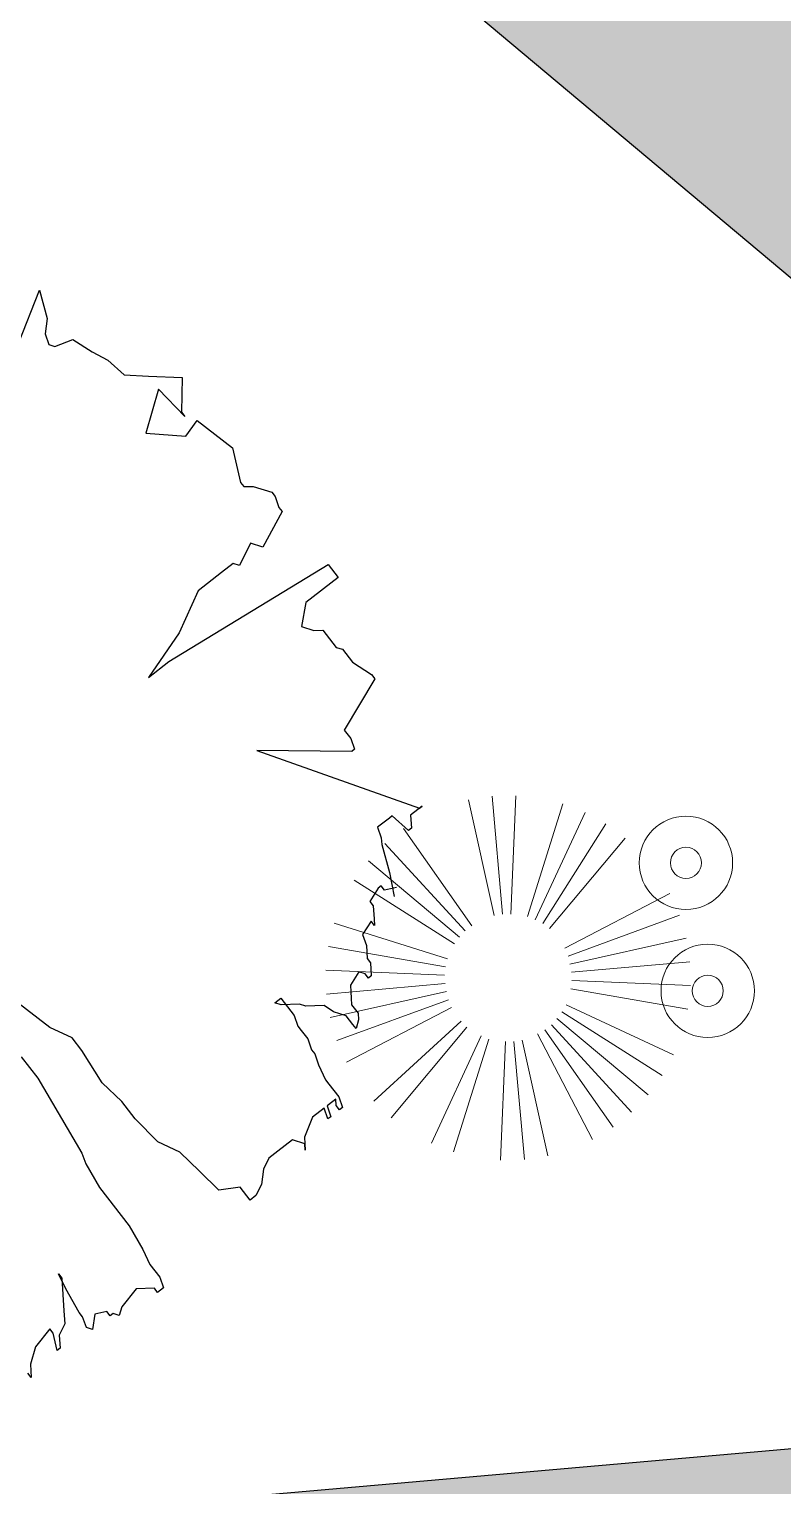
# Model space of a CAD drawing. Header units: millimetres. Extents: x 111 to 1506, y 14 to 566.
# Drawn here: x 238.344 to 239.555, y 198.994 to 201.333 of the extents above; entities that cross this region are included whole.
import ezdxf

# ---------------------------------------------------------------- set-up
doc = ezdxf.new("R2010")
doc.units = ezdxf.units.MM
for name, color, linetype, lineweight in [('Car', 222, 'Continuous', 13), ('G', 254, 'Continuous', 5), ('PALMERAS114', 114, 'Continuous', 5)]:
    doc.layers.add(name, color=color, linetype=linetype, lineweight=lineweight)
doc.layers.add('fer', color=8, linetype='Continuous')
doc.styles.add('ATTR', font='romans.shx', dxfattribs={"width": 0.8, "height": 2.52})

# ---------------------------------------------------------------- blocks, each defined once
blk = doc.blocks.new('tr')
at = {"layer": 'fer', "color": 97}
for p, q in [((1378.7648, 206.7174), (1378.7707, 206.7347)), ((1378.7648, 206.7174), (1378.7707, 206.7347)), ((1378.7648, 206.6914), (1378.7648, 206.7174)), ((1378.7648, 206.6914), (1378.7648, 206.7174)), ((1378.7707, 206.7347), (1378.7827, 206.7347)), ((1378.7707, 206.7347), (1378.7707, 206.7347)), ((1378.7707, 206.7347), (1378.7827, 206.7347)), ((1378.7707, 206.7347), (1378.7707, 206.7347)), ((1378.7827, 206.7347), (1378.7827, 206.7261)), ((1378.7827, 206.7347), (1378.7827, 206.7261)), ((1378.7827, 206.7261), (1378.8065, 206.7087)), ((1378.7827, 206.7261), (1378.7827, 206.7261)), ((1378.7827, 206.7261), (1378.8065, 206.7087)), ((1378.7827, 206.7261), (1378.7827, 206.7261)), ((1378.8065, 206.7087), (1378.8422, 206.7174)), ((1378.8065, 206.7087), (1378.8422, 206.7174)), ((1378.8422, 206.7174), (1378.8541, 206.7261)), ((1378.8422, 206.7174), (1378.8541, 206.7261)), ((1378.8541, 206.7261), (1378.86, 206.7174)), ((1378.8541, 206.7261), (1378.8541, 206.7261)), ((1378.8541, 206.7261), (1378.86, 206.7174)), ((1378.8541, 206.7261), (1378.8541, 206.7261)), ((1378.86, 206.7174), (1378.866, 206.7174)), ((1378.86, 206.7174), (1378.866, 206.7174)), ((1378.866, 206.7174), (1378.866, 206.7087)), ((1378.866, 206.7174), (1378.866, 206.7087)), ((1378.8838, 206.7001), (1378.9017, 206.7174)), ((1378.8838, 206.7001), (1378.9017, 206.7174)), ((1378.9017, 206.7174), (1378.9076, 206.7087)), ((1378.9017, 206.7174), (1378.9076, 206.7087)), ((1379.0147, 206.7001), (1379.0266, 206.7174)), ((1379.0147, 206.7001), (1379.0266, 206.7174)), ((1379.0266, 206.7174), (1379.0266, 206.7087)), ((1379.0266, 206.7174), (1379.0266, 206.7087)), ((1378.4434, 206.6827), (1378.4494, 206.6914)), ((1378.4434, 206.6827), (1378.4494, 206.6914)), ((1378.4553, 206.7001), (1378.4494, 206.6914)), ((1378.4494, 206.6914), (1378.4553, 206.7001)), ((1378.4553, 206.7001), (1378.4494, 206.6914)), ((1378.4494, 206.6914), (1378.4553, 206.7001)), ((1378.4494, 206.6914), (1378.4613, 206.6741)), ((1378.4494, 206.6914), (1378.4613, 206.6741)), ((1378.5268, 206.6827), (1378.5446, 206.7001)), ((1378.5268, 206.6827), (1378.5446, 206.7001)), ((1378.5446, 206.7001), (1378.5625, 206.7087)), ((1378.5446, 206.7001), (1378.5625, 206.7087)), ((1378.5446, 206.7001), (1378.5446, 206.7001)), ((1378.5446, 206.7001), (1378.5446, 206.7001)), ((1378.5625, 206.7087), (1378.5744, 206.7087)), ((1378.5625, 206.7087), (1378.5625, 206.7087)), ((1378.5625, 206.7087), (1378.5744, 206.7087)), ((1378.5625, 206.7087), (1378.5625, 206.7087)), ((1378.5744, 206.7087), (1378.5744, 206.6827)), ((1378.5744, 206.7087), (1378.5744, 206.7087)), ((1378.5744, 206.7087), (1378.5744, 206.6827)), ((1378.5744, 206.7087), (1378.5744, 206.7087)), ((1378.7588, 206.6654), (1378.7648, 206.6914)), ((1378.7588, 206.6654), (1378.7648, 206.6914)), ((1378.866, 206.7087), (1378.8838, 206.7001)), ((1378.866, 206.7087), (1378.8838, 206.7001)), ((1378.9076, 206.7087), (1378.9017, 206.6914)), ((1378.9076, 206.7087), (1378.9017, 206.6914)), ((1378.9017, 206.6914), (1378.9017, 206.6827)), ((1378.9017, 206.6914), (1378.9017, 206.6827)), ((1378.9314, 206.6827), (1378.9493, 206.6914)), ((1378.9314, 206.6827), (1378.9493, 206.6914)), ((1378.9493, 206.6914), (1378.9612, 206.7087)), ((1378.9493, 206.6914), (1378.9612, 206.7087)), ((1378.9671, 206.7087), (1378.9552, 206.6827)), ((1378.9671, 206.7087), (1378.9552, 206.6827)), ((1378.9612, 206.7087), (1378.9671, 206.7087)), ((1378.9612, 206.7087), (1378.9671, 206.7087)), ((1378.9909, 206.6827), (1379.0147, 206.7001)), ((1378.9909, 206.6827), (1379.0147, 206.7001)), ((1378.3601, 206.6654), (1378.3661, 206.6827)), ((1378.3601, 206.6654), (1378.3661, 206.6827)), ((1378.3661, 206.6827), (1378.372, 206.6827)), ((1378.3661, 206.6827), (1378.372, 206.6827)), ((1378.372, 206.6741), (1378.3661, 206.6654)), ((1378.372, 206.6741), (1378.3661, 206.6654)), ((1378.372, 206.6827), (1378.372, 206.6741)), ((1378.372, 206.6827), (1378.372, 206.6741)), ((1378.3839, 206.6654), (1378.3899, 206.6827)), ((1378.3839, 206.6654), (1378.3899, 206.6827)), ((1378.3958, 206.6827), (1378.3899, 206.6654)), ((1378.3899, 206.6827), (1378.3958, 206.6827)), ((1378.3958, 206.6827), (1378.3899, 206.6654)), ((1378.3899, 206.6827), (1378.3958, 206.6827)), ((1378.4137, 206.6654), (1378.4434, 206.6827)), ((1378.4137, 206.6654), (1378.4434, 206.6827)), ((1378.4613, 206.6741), (1378.491, 206.6741)), ((1378.4613, 206.6741), (1378.491, 206.6741)), ((1378.491, 206.6741), (1378.5089, 206.6741)), ((1378.491, 206.6741), (1378.5089, 206.6741)), ((1378.5089, 206.6741), (1378.5268, 206.6827)), ((1378.5089, 206.6741), (1378.5268, 206.6827)), ((1378.5744, 206.6827), (1378.6041, 206.6654)), ((1378.5744, 206.6827), (1378.6041, 206.6654)), ((1378.9017, 206.6827), (1378.8957, 206.6394)), ((1378.9017, 206.6827), (1378.8957, 206.6394)), ((1378.9195, 206.6654), (1378.9314, 206.6827)), ((1378.9195, 206.6654), (1378.9314, 206.6827)), ((1378.9552, 206.6741), (1378.9909, 206.6827)), ((1378.9552, 206.6827), (1378.9552, 206.6741)), ((1378.9552, 206.6741), (1378.9909, 206.6827)), ((1378.9552, 206.6827), (1378.9552, 206.6741)), ((1378.3601, 206.6394), (1378.3601, 206.6654)), ((1378.3601, 206.6394), (1378.3601, 206.6654)), ((1378.3661, 206.6654), (1378.372, 206.6654)), ((1378.3661, 206.6654), (1378.372, 206.6654)), ((1378.372, 206.6654), (1378.3839, 206.6654)), ((1378.372, 206.6654), (1378.3839, 206.6654)), ((1378.3899, 206.6654), (1378.4137, 206.6654)), ((1378.3899, 206.6654), (1378.4137, 206.6654)), ((1378.6041, 206.6654), (1378.6101, 206.6221)), ((1378.6041, 206.6654), (1378.6101, 206.6221)), ((1378.7529, 206.6221), (1378.7588, 206.6654)), ((1378.7529, 206.6221), (1378.7588, 206.6654)), ((1378.8898, 206.6221), (1378.9195, 206.6654)), ((1378.8898, 206.6221), (1378.9195, 206.6654)), ((1378.3542, 206.6047), (1378.3601, 206.6307)), ((1378.3542, 206.6047), (1378.3601, 206.6307)), ((1378.3601, 206.6307), (1378.3601, 206.6394)), ((1378.3601, 206.6307), (1378.3601, 206.6394)), ((1378.6101, 206.6221), (1378.616, 206.5788)), ((1378.6101, 206.6221), (1378.616, 206.5788)), ((1378.7529, 206.5441), (1378.7529, 206.6221)), ((1378.7529, 206.5441), (1378.7529, 206.6221)), ((1378.8957, 206.6394), (1378.8898, 206.6134)), ((1378.8957, 206.6394), (1378.8898, 206.6134)), ((1378.8898, 206.6134), (1378.8898, 206.6221)), ((1378.8898, 206.6134), (1378.8898, 206.6221)), ((1378.259, 206.5874), (1378.2709, 206.5961)), ((1378.259, 206.5874), (1378.2709, 206.5961)), ((1378.2709, 206.5961), (1378.2709, 206.5874)), ((1378.2709, 206.5961), (1378.2709, 206.5874)), ((1378.3482, 206.5874), (1378.3542, 206.6047)), ((1378.3482, 206.5874), (1378.3542, 206.6047)), ((1378.253, 206.5788), (1378.259, 206.5874)), ((1378.253, 206.5788), (1378.259, 206.5874)), ((1378.253, 206.5614), (1378.253, 206.5788)), ((1378.253, 206.5614), (1378.253, 206.5788)), ((1378.259, 206.5874), (1378.259, 206.5874)), ((1378.259, 206.5874), (1378.259, 206.5874)), ((1378.2709, 206.5874), (1378.2709, 206.5788)), ((1378.2709, 206.5874), (1378.2709, 206.5788)), ((1378.2709, 206.5788), (1378.2709, 206.5701)), ((1378.2709, 206.5788), (1378.2709, 206.5788)), ((1378.2709, 206.5788), (1378.2709, 206.5701)), ((1378.2709, 206.5788), (1378.2709, 206.5788)), ((1378.3423, 206.5614), (1378.3482, 206.5788)), ((1378.3423, 206.5614), (1378.3482, 206.5788)), ((1378.3482, 206.5788), (1378.3482, 206.5874)), ((1378.3482, 206.5788), (1378.3482, 206.5874)), ((1378.616, 206.5788), (1378.6339, 206.5441)), ((1378.616, 206.5788), (1378.6339, 206.5441)), ((1378.2411, 206.5441), (1378.2471, 206.5528)), ((1378.2411, 206.5441), (1378.2471, 206.5528)), ((1378.2471, 206.5528), (1378.253, 206.5614)), ((1378.2471, 206.5528), (1378.253, 206.5614)), ((1378.2709, 206.5701), (1378.2828, 206.5528)), ((1378.2709, 206.5701), (1378.2828, 206.5528)), ((1378.2828, 206.5528), (1378.2887, 206.5354)), ((1378.2828, 206.5528), (1378.2887, 206.5354)), ((1378.3423, 206.5441), (1378.3423, 206.5614)), ((1378.3423, 206.5441), (1378.3423, 206.5614)), ((1378.1875, 206.5268), (1378.1935, 206.5354)), ((1378.1875, 206.5268), (1378.1935, 206.5354)), ((1378.1875, 206.5181), (1378.1875, 206.5268)), ((1378.1875, 206.5181), (1378.1875, 206.5268)), ((1378.1935, 206.5354), (1378.1994, 206.5441)), ((1378.1935, 206.5354), (1378.1994, 206.5441)), ((1378.1994, 206.5441), (1378.2054, 206.5441)), ((1378.1994, 206.5441), (1378.2054, 206.5441)), ((1378.2054, 206.5441), (1378.2054, 206.5354)), ((1378.2054, 206.5441), (1378.2054, 206.5441)), ((1378.2054, 206.5441), (1378.2054, 206.5354)), ((1378.2054, 206.5441), (1378.2054, 206.5441)), ((1378.2054, 206.5354), (1378.2113, 206.5268)), ((1378.2054, 206.5354), (1378.2054, 206.5354)), ((1378.2054, 206.5354), (1378.2113, 206.5268)), ((1378.2054, 206.5354), (1378.2054, 206.5354)), ((1378.2113, 206.5268), (1378.2351, 206.5354)), ((1378.2113, 206.5268), (1378.2351, 206.5354)), ((1378.2351, 206.5354), (1378.2411, 206.5441)), ((1378.2351, 206.5354), (1378.2411, 206.5441)), ((1378.2351, 206.5354), (1378.2351, 206.5354)), ((1378.2351, 206.5354), (1378.2351, 206.5354)), ((1378.2887, 206.5354), (1378.3006, 206.5268)), ((1378.2887, 206.5354), (1378.3006, 206.5268)), ((1378.3006, 206.5268), (1378.3125, 206.5181)), ((1378.3006, 206.5268), (1378.3125, 206.5181)), ((1378.3363, 206.5181), (1378.3423, 206.5354)), ((1378.3363, 206.5181), (1378.3423, 206.5354)), ((1378.3423, 206.5441), (1378.3423, 206.5441)), ((1378.3423, 206.5354), (1378.3423, 206.5441)), ((1378.3423, 206.5441), (1378.3423, 206.5441)), ((1378.3423, 206.5354), (1378.3423, 206.5441)), ((1378.6339, 206.5441), (1378.6398, 206.4921)), ((1378.6339, 206.5441), (1378.6398, 206.4921)), ((1378.7469, 206.5008), (1378.7529, 206.5441)), ((1378.7469, 206.5008), (1378.7529, 206.5441)), ((1378.1756, 206.5008), (1378.1875, 206.5181)), ((1378.1756, 206.5008), (1378.1875, 206.5181)), ((1378.3125, 206.5181), (1378.3185, 206.5094)), ((1378.3125, 206.5181), (1378.3185, 206.5094)), ((1378.3185, 206.5094), (1378.3423, 206.4921)), ((1378.3185, 206.5094), (1378.3423, 206.4921)), ((1378.3363, 206.4834), (1378.3363, 206.5181)), ((1378.3363, 206.4834), (1378.3363, 206.5181)), ((1378.1399, 206.4748), (1378.1459, 206.4834)), ((1378.1399, 206.4748), (1378.1459, 206.4834)), ((1378.1459, 206.4748), (1378.1697, 206.4834)), ((1378.1459, 206.4834), (1378.1459, 206.4748)), ((1378.1459, 206.4748), (1378.1697, 206.4834)), ((1378.1459, 206.4834), (1378.1459, 206.4748)), ((1378.1697, 206.4834), (1378.1756, 206.5008)), ((1378.1697, 206.4834), (1378.1756, 206.5008)), ((1378.3363, 206.4834), (1378.3363, 206.4834)), ((1378.3482, 206.4834), (1378.3363, 206.4834)), ((1378.3363, 206.4834), (1378.3363, 206.4834)), ((1378.3482, 206.4834), (1378.3363, 206.4834)), ((1378.3423, 206.4921), (1378.3482, 206.4834)), ((1378.3423, 206.4921), (1378.3482, 206.4834)), ((1378.6398, 206.4921), (1378.6398, 206.4574)), ((1378.6398, 206.4921), (1378.6398, 206.4574)), ((1378.7231, 206.3448), (1378.741, 206.4834)), ((1378.7231, 206.3448), (1378.741, 206.4834)), ((1378.741, 206.4834), (1378.7469, 206.5008)), ((1378.741, 206.4834), (1378.7469, 206.5008)), ((1378.0745, 206.4314), (1378.0923, 206.4661)), ((1378.0745, 206.4314), (1378.0923, 206.4661)), ((1378.0804, 206.4574), (1378.0983, 206.4488)), ((1378.0804, 206.4574), (1378.0983, 206.4488)), ((1378.128, 206.4574), (1378.1399, 206.4748)), ((1378.128, 206.4574), (1378.1399, 206.4748)), ((1378.128, 206.4574), (1378.128, 206.4574)), ((1378.128, 206.4574), (1378.128, 206.4574)), ((1378.128, 206.4574), (1378.128, 206.4574)), ((1378.128, 206.4488), (1378.128, 206.4574)), ((1378.128, 206.4574), (1378.128, 206.4574)), ((1378.128, 206.4574), (1378.128, 206.4574)), ((1378.128, 206.4574), (1378.128, 206.4574)), ((1378.128, 206.4488), (1378.128, 206.4574)), ((1378.1399, 206.4748), (1378.1399, 206.4748)), ((1378.1399, 206.4748), (1378.1399, 206.4748)), ((1378.6398, 206.4574), (1378.6458, 206.4141)), ((1378.6398, 206.4574), (1378.6458, 206.4141)), ((1378.0983, 206.4488), (1378.0983, 206.4401)), ((1378.0983, 206.4488), (1378.0983, 206.4488)), ((1378.0983, 206.4488), (1378.0983, 206.4401)), ((1378.0983, 206.4488), (1378.0983, 206.4488)), ((1378.0983, 206.4401), (1378.1042, 206.4401)), ((1378.0983, 206.4401), (1378.0983, 206.4401)), ((1378.0983, 206.4401), (1378.1042, 206.4401)), ((1378.0983, 206.4401), (1378.0983, 206.4401)), ((1378.1042, 206.4401), (1378.128, 206.4488)), ((1378.1042, 206.4401), (1378.128, 206.4488)), ((1378.0566, 206.3881), (1378.0745, 206.4314)), ((1378.0566, 206.3881), (1378.0745, 206.4314)), ((1378.6458, 206.4141), (1378.6398, 206.3534)), ((1378.6458, 206.4141), (1378.6398, 206.3534)), ((1377.9912, 206.3794), (1378.0031, 206.3968)), ((1377.9912, 206.3794), (1378.0031, 206.3968)), ((1378.0031, 206.3968), (1378.009, 206.3968)), ((1378.0031, 206.3968), (1378.009, 206.3968)), ((1378.009, 206.3968), (1378.015, 206.3621)), ((1378.009, 206.3968), (1378.015, 206.3621)), ((1378.0507, 206.3794), (1378.0566, 206.3881)), ((1378.0507, 206.3794), (1378.0566, 206.3881)), ((1378.0566, 206.3881), (1378.0566, 206.3881)), ((1378.0566, 206.3881), (1378.0566, 206.3881)), ((1377.9674, 206.3794), (1377.9912, 206.3794)), ((1377.9733, 206.3794), (1377.9674, 206.3794)), ((1377.9674, 206.3794), (1377.9912, 206.3794)), ((1377.9733, 206.3794), (1377.9674, 206.3794)), ((1378.1221, 206.1455), (1377.9733, 206.3794)), ((1378.1221, 206.1455), (1377.9733, 206.3794)), ((1378.015, 206.3621), (1378.0209, 206.3621)), ((1378.015, 206.3621), (1378.0209, 206.3621)), ((1378.0209, 206.3621), (1378.0447, 206.3621)), ((1378.0209, 206.3621), (1378.0447, 206.3621)), ((1378.0447, 206.3621), (1378.0507, 206.3794)), ((1378.0447, 206.3621), (1378.0507, 206.3794)), ((1378.6398, 206.3534), (1378.6398, 206.3274)), ((1378.6398, 206.3534), (1378.6398, 206.3274)), ((1378.7231, 206.3014), (1378.7231, 206.3448)), ((1378.7231, 206.3014), (1378.7231, 206.3448)), ((1378.6398, 206.3274), (1378.6577, 206.2928)), ((1378.6398, 206.3274), (1378.6577, 206.2928)), ((1378.6577, 206.2928), (1378.6755, 206.2235)), ((1378.6577, 206.2928), (1378.6755, 206.2235)), ((1377.9912, 206.2235), (1377.9971, 206.2408)), ((1377.9912, 206.2235), (1377.9971, 206.2408)), ((1377.9912, 206.2061), (1377.9912, 206.2235)), ((1377.9912, 206.2061), (1377.9912, 206.2235)), ((1377.9971, 206.2408), (1378.0031, 206.2408)), ((1377.9971, 206.2408), (1378.0031, 206.2408)), ((1378.0031, 206.2408), (1378.1221, 206.1455)), ((1378.0031, 206.2408), (1378.1221, 206.1455)), ((1377.9019, 206.1715), (1377.9912, 206.2061)), ((1377.9019, 206.1715), (1377.9912, 206.2061)), ((1377.9019, 206.1628), (1377.9019, 206.1715)), ((1377.9019, 206.1628), (1377.9019, 206.1715)), ((1377.9138, 206.1281), (1377.9019, 206.1628)), ((1377.9138, 206.1281), (1377.9019, 206.1628)), ((1377.9138, 206.1021), (1377.9138, 206.1281)), ((1377.9138, 206.1021), (1377.9138, 206.1281)), ((1377.9197, 206.0935), (1377.9138, 206.1021)), ((1377.9197, 206.0935), (1377.9138, 206.1021)), ((1377.9197, 206.0588), (1377.9197, 206.0935)), ((1377.9197, 206.0588), (1377.9197, 206.0935)), ((1377.9316, 206.0501), (1377.9197, 206.0588)), ((1377.9316, 206.0501), (1377.9197, 206.0588)), ((1377.9435, 206.0328), (1377.9316, 206.0501)), ((1377.9435, 206.0328), (1377.9316, 206.0501)), ((1377.9138, 206.0068), (1377.9435, 206.0328)), ((1377.9138, 206.0068), (1377.9435, 206.0328)), ((1377.8483, 206.0068), (1377.9138, 206.0068)), ((1377.8483, 206.0068), (1377.9138, 206.0068)), ((1377.8483, 206.0068), (1377.8483, 206.0068)), ((1377.8483, 205.9808), (1377.8483, 206.0068)), ((1377.8483, 206.0068), (1377.8483, 206.0068)), ((1377.8483, 205.9808), (1377.8483, 206.0068)), ((1378.1459, 205.9462), (1377.8483, 205.9808)), ((1378.1459, 205.9462), (1377.8483, 205.9808)), ((1377.8483, 205.9808), (1377.8483, 205.9808)), ((1377.8483, 205.9808), (1377.8483, 205.9808)), ((1378.1042, 205.9202), (1378.1875, 205.9462)), ((1378.1042, 205.9202), (1378.1875, 205.9462)), ((1378.1875, 205.9462), (1378.1459, 205.9462)), ((1378.1875, 205.9462), (1378.1459, 205.9462)), ((1378.0388, 205.8855), (1378.1042, 205.9202)), ((1378.0388, 205.8855), (1378.1042, 205.9202)), ((1377.8543, 205.8682), (1377.9138, 205.8942)), ((1377.8543, 205.8682), (1377.9138, 205.8942)), ((1377.9138, 205.8942), (1377.9257, 205.8768)), ((1377.9138, 205.8942), (1377.9257, 205.8768)), ((1377.9257, 205.8768), (1377.9614, 205.8942)), ((1377.9257, 205.8768), (1377.9614, 205.8942)), ((1377.9614, 205.8942), (1377.9674, 205.8855)), ((1377.9614, 205.8942), (1377.9674, 205.8855)), ((1377.9674, 205.8855), (1377.9912, 205.8855)), ((1377.9674, 205.8855), (1377.9912, 205.8855)), ((1377.9912, 205.8855), (1378.0388, 205.8855)), ((1377.9912, 205.8855), (1378.0388, 205.8855)), ((1377.8483, 205.8422), (1377.8543, 205.8595)), ((1377.8483, 205.8422), (1377.8543, 205.8595)), ((1377.8543, 205.8682), (1377.8543, 205.8682)), ((1377.8543, 205.8595), (1377.8543, 205.8682)), ((1377.8543, 205.8682), (1377.8543, 205.8682)), ((1377.8543, 205.8595), (1377.8543, 205.8682)), ((1377.8483, 205.8335), (1377.8483, 205.8422)), ((1377.8483, 205.8335), (1377.8483, 205.8422)), ((1377.8662, 205.8075), (1377.8483, 205.8335)), ((1377.8662, 205.8075), (1377.8483, 205.8335)), ((1377.8781, 205.7988), (1377.8662, 205.8075)), ((1377.8781, 205.7988), (1377.8662, 205.8075)), ((1377.8543, 205.7382), (1377.8781, 205.7902)), ((1377.8543, 205.7382), (1377.8781, 205.7902)), ((1377.8781, 205.7902), (1377.8781, 205.7988)), ((1377.8781, 205.7902), (1377.8781, 205.7988)), ((1378.6934, 205.7902), (1377.9435, 205.3482)), ((1378.6934, 205.7902), (1377.9435, 205.3482)), ((1377.8721, 205.6688), (1377.8543, 205.7382)), ((1377.8721, 205.6688), (1377.8543, 205.7382)), ((1377.9019, 205.6775), (1377.8721, 205.6688)), ((1377.9019, 205.6775), (1377.8721, 205.6688)), ((1377.9495, 205.6342), (1377.9019, 205.6775)), ((1377.9495, 205.6342), (1377.9019, 205.6775)), ((1377.8483, 205.5995), (1377.884, 205.6429)), ((1377.8483, 205.5995), (1377.884, 205.6429)), ((1377.884, 205.6515), (1377.89, 205.5909)), ((1377.884, 205.6515), (1377.884, 205.6515)), ((1377.884, 205.6429), (1377.884, 205.6515)), ((1377.884, 205.6515), (1377.89, 205.5909)), ((1377.884, 205.6515), (1377.884, 205.6515)), ((1377.884, 205.6429), (1377.884, 205.6515)), ((1377.89, 205.5909), (1377.9495, 205.6342)), ((1377.89, 205.5909), (1377.9495, 205.6342)), ((1377.89, 205.5649), (1377.8483, 205.5995)), ((1377.89, 205.5649), (1377.8483, 205.5995)), ((1377.9197, 205.5389), (1377.89, 205.5649)), ((1377.9197, 205.5389), (1377.89, 205.5649)), ((1377.9257, 205.5042), (1377.9197, 205.5389)), ((1377.9257, 205.5042), (1377.9197, 205.5389)), ((1377.9376, 205.4782), (1377.9257, 205.5042)), ((1377.9376, 205.4782), (1377.9257, 205.5042)), ((1377.9495, 205.4435), (1377.9376, 205.4782)), ((1377.9495, 205.4435), (1377.9376, 205.4782)), ((1377.9793, 205.4349), (1377.9495, 205.4435)), ((1377.9793, 205.4349), (1377.9495, 205.4435)), ((1377.9852, 205.4262), (1377.9793, 205.4349)), ((1377.9852, 205.4262), (1377.9793, 205.4349)), ((1377.9793, 205.4089), (1377.9852, 205.4262)), ((1377.9793, 205.4089), (1377.9852, 205.4262)), ((1377.9614, 205.3915), (1377.9793, 205.4089)), ((1377.9614, 205.3915), (1377.9793, 205.4089)), ((1377.9435, 205.3482), (1377.9614, 205.3915)), ((1377.9435, 205.3482), (1377.9614, 205.3915)), ((1377.9435, 205.3482), (1377.9435, 205.3482)), ((1377.9435, 205.3482), (1377.9435, 205.3482))]:
    blk.add_line(p, q, dxfattribs=at)
blk = doc.blocks.new('EVG7')
for p, q in [((-3.91, 19.67), (-9.01, 58.4)), ((1.55, 19.67), (6.65, 58.4)), ((-9.21, 18.3), (-24.14, 54.35)), ((-6.59, 19.1), (-16.71, 56.87)), ((4.23, 19.1), (14.35, 56.87)), ((6.85, 18.3), (21.78, 54.35)), ((-11.62, 16.99), (-31.18, 50.87)), ((9.26, 16.99), (28.82, 50.87)), ((-13.82, 15.38), (-37.7, 46.51)), ((-16, 13.74), (-43.6, 41.34)), ((-17.84, 11.7), (-48.78, 35.44)), ((15.48, 11.7), (46.42, 35.44)), ((17.04, 9.43), (50.78, 28.91)), ((-20.59, 6.96), (-56.61, 21.87)), ((18.24, 6.96), (54.25, 21.87)), ((-21.61, 4.39), (-59.13, 14.44)), ((19.8, 1.68), (58.31, 6.74)), ((-22.19, -1.09), (-61.18, -1.09)), ((-22.16, -3.85), (-60.66, -8.92)), ((19.8, -3.85), (58.31, -8.92)), ((19.83, -1.09), (58.82, -1.09)), ((-20.59, -9.13), (-56.61, -24.05)), ((19.25, -6.56), (56.78, -16.62)), ((-19.4, -11.61), (-53.14, -31.09)), ((-17.84, -13.87), (-48.78, -37.61)), ((15.48, -13.87), (46.42, -37.61)), ((-13.82, -17.56), (-37.7, -48.69)), ((-11.62, -19.17), (-31.18, -53.05)), ((9.26, -19.17), (28.82, -53.05)), ((11.46, -17.56), (35.35, -48.69)), ((13.64, -15.91), (41.25, -43.51)), ((-9.21, -20.47), (-24.14, -56.52)), ((-6.59, -21.27), (-16.71, -59.04)), ((-3.91, -21.84), (-9.01, -60.57)), ((-1.18, -22.12), (-1.18, -61.09)), ((4.23, -21.27), (14.35, -59.04)), ((6.85, -20.47), (21.78, -56.52))]:
    blk.add_line(p, q)
at = {"style": 'ATTR', "width": 0.8, "flags": 9}
blk.add_attdef('ESTCODE', (0, 0), '', height=0.7, dxfattribs=at)

msp = doc.modelspace()

# ---------------------------------------------------------------- hatches: boundary and pattern name
at = {"layer": 'G', "lineweight": 100, "ltscale": 1000}
h = msp.add_hatch(dxfattribs=at)
h.set_pattern_fill('AR-HBONE', color=256, scale=0.046, angle=-22.08523, style=0)
h.set_pattern_definition([(22.914772, (780.19157, 1619.01874), (0.097837146, 0.241122153), [0.552, -0.184]), (112.914772, (780.36105, 1619.09038), (0.097837146, 0.241122153), [0.552, -0.184])])
h.paths.add_polyline_path([(252.74721, 189.8745), (232.56645, 206.80816), (234.91794, 206.79314), (254.86046, 190.05938)])
h = msp.add_hatch(dxfattribs=at)
h.set_pattern_fill('AR-HBONE', color=256, scale=0.046, angle=-22.08523, style=0)
h.set_pattern_definition([(22.914772, (777.23143, 1670.63463), (0.097837146, 0.241122153), [0.552, -0.184]), (112.914772, (777.40091, 1670.70627), (0.097837146, 0.241122153), [0.552, -0.184])])
edge = h.paths.add_edge_path()
edge.add_line((221.74739, 201.07699), (222.24177, 203.56684))
edge.add_line((222.24177, 203.56684), (283.25265, 176.18215))
edge.add_line((283.25265, 176.18215), (282.61554, 174.27589))
edge.add_line((282.61554, 174.27589), (222.04443, 201.46319))
h = msp.add_hatch(dxfattribs=at)
h.set_pattern_fill('AR-HBONE', color=256, scale=0.046, angle=-148.60822, style=0)
h.set_pattern_definition([(256.391776, (1088.22856, -1078.20201), (0.135542792, -0.222126432), [0.552, -0.184]), (346.391776, (1088.18526, -1078.38085), (0.135542792, -0.222126432), [0.552, -0.184])])
h.paths.add_polyline_path([(233.48386, 198.52084), (277.66002, 202.38575), (283.36753, 201.37936), (236.29128, 197.26073)])

# ---------------------------------------------------------------- linework, layer by layer
for q in [(232.56645, 206.80816), (233.48386, 198.52084)]:
    msp.add_line((241.59699, 199.23065), q)
at = {"layer": 'Car'}
for centre, radius in [((239.39919, 199.99442), 0.075), ((239.39919, 199.99442), 0.025), ((239.43415, 199.7889), 0.075), ((239.43415, 199.7889), 0.025)]:
    msp.add_circle(centre, radius, dxfattribs=at)

# ---------------------------------------------------------------- block references
at = {"lineweight": 100, "rotation": 217.9147716791315}
msp.add_blockref('tr', (1199.2718, 1209.64895), dxfattribs=at)
at = {"layer": 'PALMERAS114', "extrusion": (0, 0, -1), "xscale": -0.004880888891868356, "yscale": 0.004880888891718753, "zscale": -0.004880888891868356, "rotation": 294.9205878507973}
msp.add_blockref('EVG7', (-239.11137, 199.81719), dxfattribs=at)

doc.saveas('drawing.dxf')
